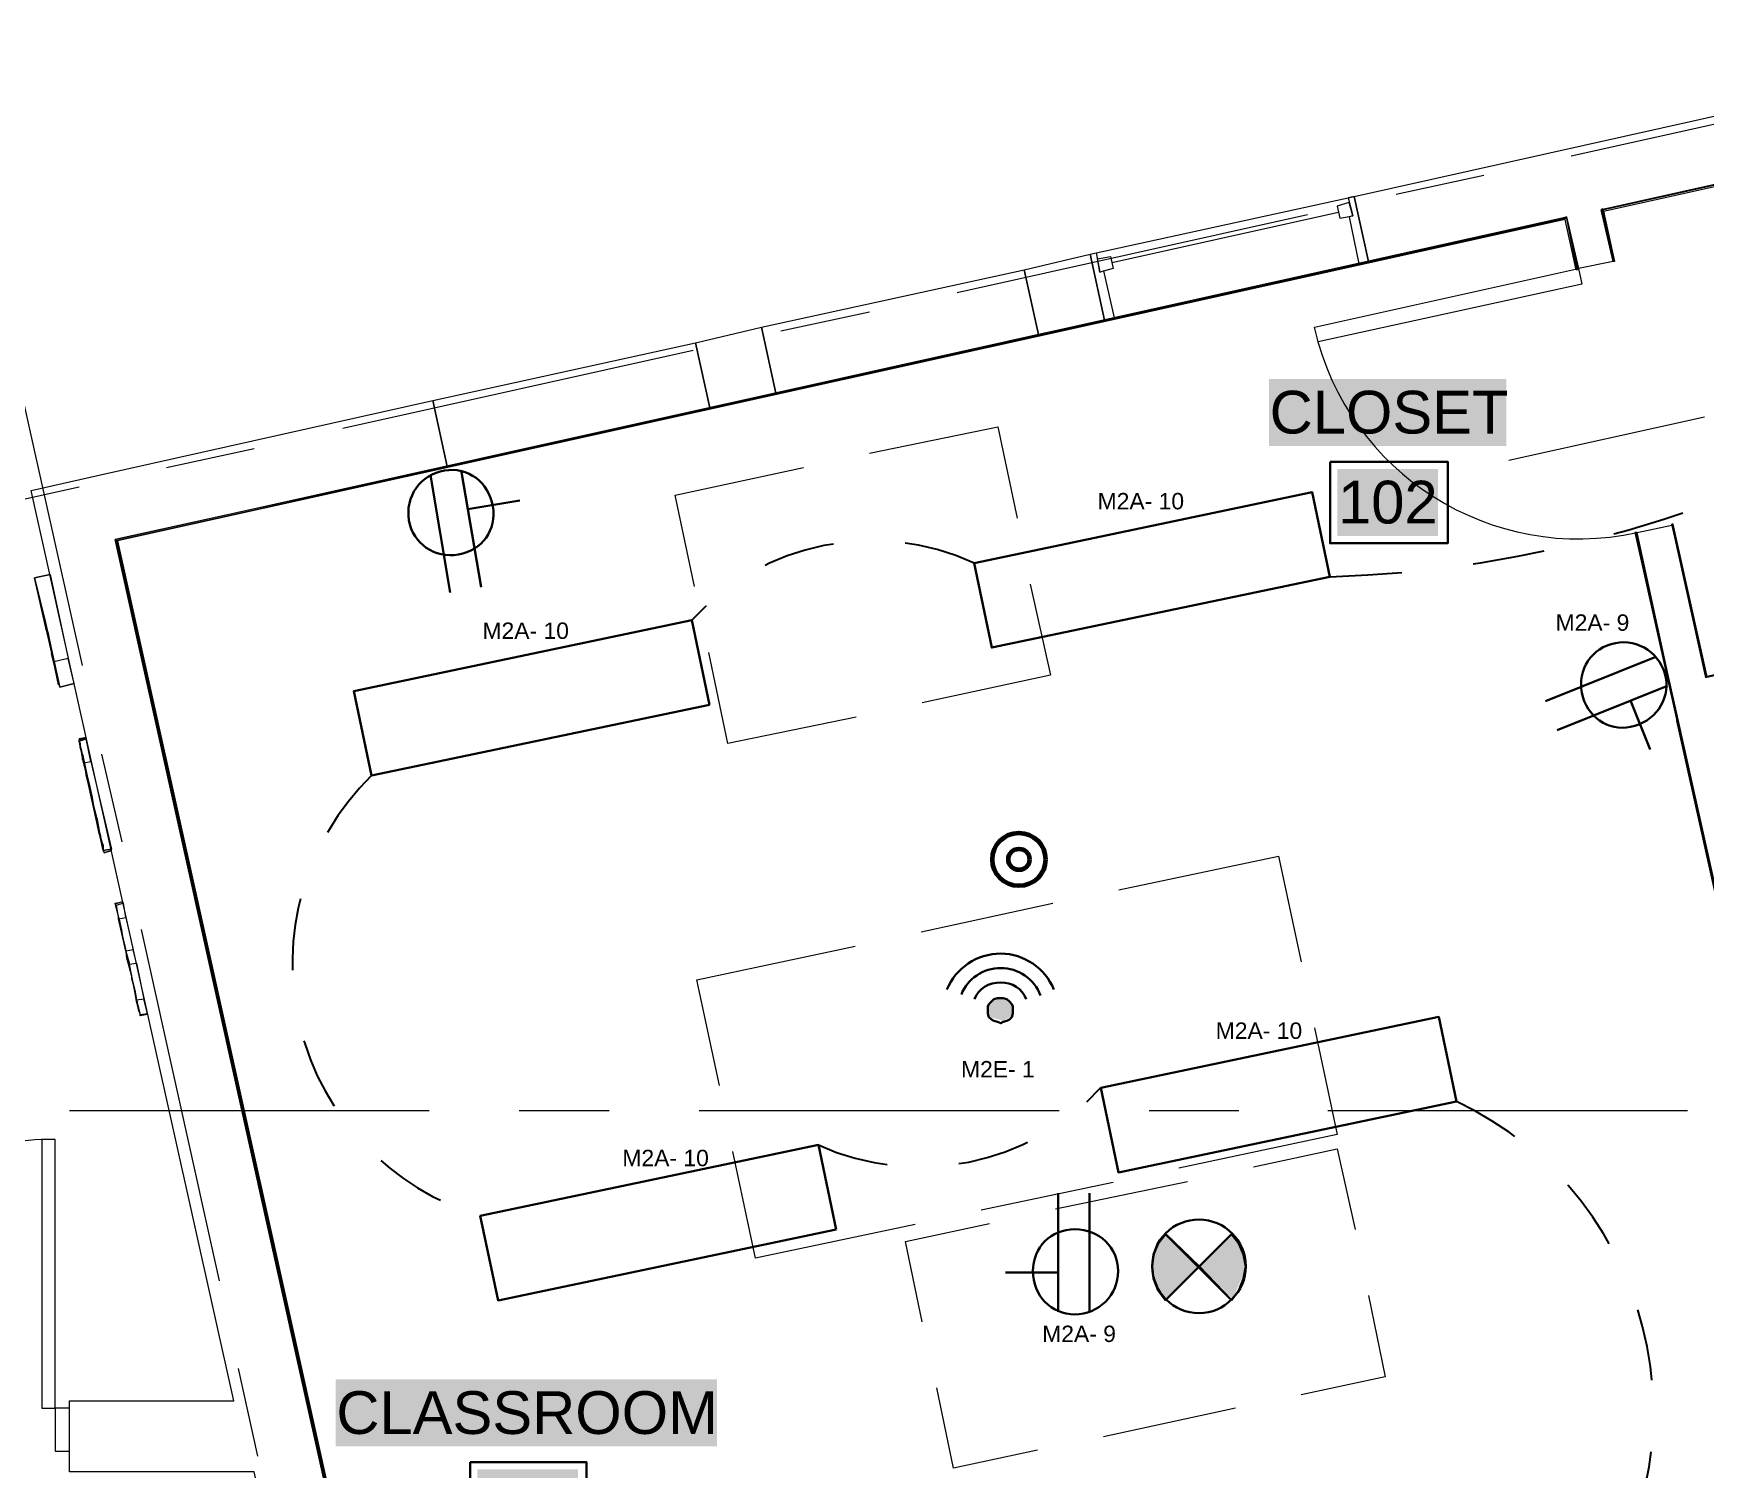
# Model space of a CAD drawing. Header units: millimetres. Extents: x 0.7 to 36.3, y 0.6 to 47.9.
# Drawn here: x 21.134 to 23.457, y 11.941 to 13.936 of the extents above; entities that cross this region are included whole.
import ezdxf

# ---------------------------------------------------------------- set-up
doc = ezdxf.new("R2010")
doc.units = ezdxf.units.MM
doc.header["$LTSCALE"] = 0.007
doc.linetypes.add('HIDDEN', pattern=[9.525, 6.35, -3.175])
doc.layers.add('Dotted', color=1, linetype='HIDDEN', lineweight=30, true_color=0xff0000)
doc.layers.add('PDF2_Geometry', color=7, linetype='Continuous')
doc.layers.add('PDF_Text', color=7, linetype='Continuous')
for name, color, linetype, true_color in [('PDF2_Solid Fills', 7, 'Continuous', 0x7f7f7f), ('PDF_Geometry', 7, 'Continuous', 0x777777), ('PDF_Solid Fills', 7, 'Continuous', 0xffffff)]:
    doc.layers.add(name, color=color, linetype=linetype, true_color=true_color)
doc.styles.add('PDF Arial', font='arial.ttf')

msp = doc.modelspace()

# ---------------------------------------------------------------- hatches: boundary and pattern name
at = {"layer": 'PDF2_Solid Fills', "transparency": 33554559}
for points in [[(22.7537, 12.2247), (22.7104, 12.268), (22.707, 12.268), (22.6904, 12.2413), (22.6887, 12.2247), (22.697, 12.1897), (22.7087, 12.1797)], [(22.8154, 12.2447), (22.8004, 12.268), (22.797, 12.268), (22.7537, 12.2247), (22.8004, 12.178), (22.817, 12.2163)]]:
    msp.add_hatch(color=256, dxfattribs=at).paths.add_polyline_path(points)
at = {"layer": 'PDF_Solid Fills', "transparency": 33554559}
msp.add_hatch(color=7, dxfattribs=at).paths.add_polyline_path([(22.4951, 12.5876), (22.4867, 12.5959), (22.4684, 12.5959), (22.4601, 12.5859), (22.4634, 12.5693), (22.4817, 12.5643), (22.4934, 12.5709)])

# ---------------------------------------------------------------- linework, layer by layer
at = {"layer": 'Dotted', "color": 0, "linetype": 'Continuous', "lineweight": 200}
for radius in [0.0369, 0.0147]:
    msp.add_circle((22.5034, 12.7885), radius, dxfattribs=at)
at = {"layer": 'Dotted', "linetype": 'HIDDEN', "lineweight": 30}
for centre, radius, start, end in [((22.886, 14.855), 1.6744, 271.6939, 300.4363), ((22.2994, 12.8913), 0.3399, 65.3554, 137.4857), ((21.8593, 12.6435), 0.3655, 134.3475, 253.4238), ((22.366, 12.7028), 0.3416, 245.5675, 317.2736), ((22.9078, 12.0205), 0.4772, 317.322, 64.751)]:
    msp.add_arc(centre, radius, start, end, dxfattribs=at)
at = {"layer": 'PDF2_Geometry', "lineweight": 35}
for points in [[(21.7132, 13.1595), (21.6859, 13.3222)], [(21.756, 13.1667), (21.7286, 13.3294)], [(21.81, 13.2873), (21.7377, 13.2752)], [(23.2351, 13.0085), (23.3883, 13.0698)], [(23.2512, 12.9683), (23.4044, 13.0295)], [(23.3805, 12.941), (23.3533, 13.0091)], [(22.5579, 12.3247), (22.5579, 12.1597)], [(22.6012, 12.3247), (22.6012, 12.1597)], [(22.7987, 12.1763), (22.707, 12.268)], [(22.707, 12.1763), (22.7987, 12.268)], [(22.4845, 12.2147), (22.5579, 12.2147)]]:
    msp.add_lwpolyline(points, dxfattribs=at)
for points in [[(22.9355, 13.1813), (22.4657, 13.0827), (22.4411, 13.2002), (22.9109, 13.2987)], [(22.0735, 13.0035), (21.6038, 12.9049), (21.5791, 13.0224), (22.0489, 13.1209)], [(23.1114, 12.4521), (22.6416, 12.3536), (22.617, 12.471), (23.0867, 12.5696)], [(22.2494, 12.2743), (21.7796, 12.1758), (21.755, 12.2932), (22.2247, 12.3918)], [(22.7537, 12.223), (22.707, 12.268), (22.697, 12.2547), (22.6904, 12.2397), (22.6887, 12.223), (22.6904, 12.2063), (22.697, 12.1897), (22.707, 12.1763)], [(22.7537, 12.223), (22.7987, 12.1763), (22.8087, 12.1897), (22.8154, 12.2063), (22.8187, 12.223), (22.8154, 12.2397), (22.8087, 12.2547), (22.7987, 12.268)]]:
    msp.add_lwpolyline(points, close=True, dxfattribs=at)
msp.add_lwpolyline([(22.8187, 12.223, 0.413494), (22.7537, 12.288, 0.423077), (22.6887, 12.223, 0.413494), (22.7537, 12.158)], format="xyb", dxfattribs=at)
for centre, start, end in [((21.7147, 13.2699), 99.3032, 189.7827), ((23.3432, 13.0305), 21.5617, 112.0411), ((22.5814, 12.2161), 269.7603, 0.2397)]:
    msp.add_arc(centre, 0.0597, start, end, dxfattribs=at)
for points in [[(21.7051, 13.3288), (21.7379, 13.3343), (21.767, 13.3122), (21.7725, 13.2793)], [(21.7725, 13.2793), (21.778, 13.2465), (21.7575, 13.2177), (21.7247, 13.2121)], [(21.7247, 13.2121), (21.6918, 13.2066), (21.6614, 13.2268), (21.6558, 13.2597)], [(23.2889, 13.0085), (23.2766, 13.0394), (23.2899, 13.0735), (23.3208, 13.0859)], [(23.3988, 13.0524), (23.4112, 13.0215), (23.3957, 12.9884), (23.3648, 12.976)], [(23.3648, 12.976), (23.3338, 12.9636), (23.3013, 12.9775), (23.2889, 13.0085)], [(22.5229, 12.2164), (22.5229, 12.2497), (22.5479, 12.2747), (22.5812, 12.2747)], [(22.5812, 12.2747), (22.6145, 12.2747), (22.6412, 12.2497), (22.6412, 12.2164)], [(22.8187, 12.223), (22.8187, 12.188), (22.7887, 12.158), (22.7537, 12.158)], [(22.5812, 12.1564), (22.5479, 12.1564), (22.5229, 12.1831), (22.5229, 12.2164)]]:
    msp.add_open_spline(points, degree=3, dxfattribs=at)
at = {"layer": 'PDF_Geometry', "lineweight": 18}
msp.add_lwpolyline([(23.8274, 11.1495), (23.419, 12.9828), (23.3624, 13.2428), (23.4107, 13.2528), (23.4574, 13.0411), (24.1007, 13.1845), (23.9557, 13.8344), (23.3124, 13.6911), (23.3291, 13.6194), (23.2807, 13.6094), (23.2641, 13.6811), (23.2591, 13.6794), (22.9891, 13.6194), (22.9691, 13.7094), (23.984, 13.9361), (24.004, 13.8461), (24.159, 13.1461), (24.1107, 13.1361), (24.0974, 13.1328)], dxfattribs=at)
at = {"layer": 'PDF_Geometry', "lineweight": 9}
for points in [[(23.2707, 13.7661), (23.759, 13.8744)], [(23.9557, 13.8344), (23.3124, 13.6911), (23.9557, 13.8328)], [(23.3157, 13.6911), (23.3157, 13.6894), (23.3307, 13.6194), (23.3141, 13.6911), (23.954, 13.8328), (24.099, 13.1845), (23.954, 13.8344), (23.9557, 13.8344), (24.0907, 13.2245)], [(23.3157, 13.6894), (23.954, 13.8311), (24.0974, 13.1861), (24.099, 13.1861), (24.099, 13.1845), (23.459, 13.0428), (23.4107, 13.2545), (23.459, 13.0428), (23.459, 13.0445), (23.4124, 13.2545), (23.4107, 13.2545), (23.4107, 13.2528), (23.4574, 13.0411), (24.1007, 13.1845)], [(23.0274, 13.7128), (23.1491, 13.7394)], [(22.4174, 13.5761), (22.9041, 13.6844)], [(21.2491, 13.2311), (23.2641, 13.6794)], [(23.2641, 13.6794), (21.2491, 13.2311)], [(23.2641, 13.6811), (23.2641, 13.6811)], [(23.2641, 13.6794), (23.2791, 13.6078), (23.2641, 13.6811)], [(23.3307, 13.6194), (23.3307, 13.6194)], [(22.1724, 13.5228), (22.2958, 13.5494)], [(21.2025, 13.0578), (21.0941, 13.5444)], [(21.5641, 13.3878), (22.0508, 13.4961)], [(21.3191, 13.3328), (21.4408, 13.3595)], [(20.7092, 13.1978), (21.1975, 13.3061)], [(23.419, 12.9828), (23.3624, 13.2428), (23.3607, 13.2428), (23.359, 13.2428), (23.4174, 12.9811), (23.4174, 12.9828), (23.419, 12.9828), (23.7907, 11.3145)], [(23.419, 12.9828), (23.3607, 13.2428), (23.419, 12.9828)], [(21.1575, 13.1845), (21.1358, 13.1795)], [(21.1575, 13.1845), (21.1358, 13.1795)], [(21.1575, 13.1845), (21.1358, 13.1795)], [(21.1575, 13.1845), (21.1358, 13.1795)], [(21.1641, 13.0595), (21.1358, 13.1795), (21.1708, 13.0278), (21.1441, 13.1478)], [(21.1708, 13.0278), (21.1358, 13.1795)], [(21.1691, 13.0311), (21.1508, 13.1178), (21.1358, 13.1795), (21.1508, 13.1178), (21.1708, 13.0278), (21.1591, 13.0795), (21.1541, 13.1045), (21.1591, 13.0795), (21.1708, 13.0278), (21.1591, 13.0745)], [(21.1625, 13.0628), (21.1358, 13.1795)], [(21.1575, 13.1845), (21.1825, 13.0678)], [(21.1558, 13.0945), (21.1458, 13.1345), (21.1408, 13.1611)], [(21.1908, 13.0328), (21.1708, 13.0278)], [(21.1908, 13.0328), (21.1708, 13.0278)], [(21.1908, 13.0328), (21.1708, 13.0278)], [(21.1708, 13.0278), (21.1908, 13.0328), (21.1708, 13.0278)], [(21.1908, 13.0328), (21.1708, 13.0278)], [(23.7857, 11.3262), (23.4174, 12.9811), (23.4174, 12.9828)], [(23.7874, 11.3262), (23.419, 12.9828), (23.7874, 11.3262)], [(21.2075, 12.9061), (21.2075, 12.9095), (21.2041, 12.9211), (21.2025, 12.9295), (21.2008, 12.9378), (21.1991, 12.9445), (21.1991, 12.9495), (21.1975, 12.9528), (21.1975, 12.9545), (21.2075, 12.9578), (21.1975, 12.9561), (21.1975, 12.9545), (21.1975, 12.9528), (21.1991, 12.9495), (21.1991, 12.9461), (21.2008, 12.9395), (21.2025, 12.9328), (21.2041, 12.9261), (21.2058, 12.9178), (21.2091, 12.8978), (21.2141, 12.8761), (21.2191, 12.8545), (21.2225, 12.8445), (21.2241, 12.8361), (21.2258, 12.8261), (21.2275, 12.8195), (21.2291, 12.8128), (21.2308, 12.8078), (21.2308, 12.8011), (21.2325, 12.7978), (21.2425, 12.8011), (21.2325, 12.7978)], [(21.2425, 12.8011), (21.2425, 12.8028), (21.2308, 12.8011), (21.2425, 12.8028), (21.2308, 12.8011), (21.2425, 12.8028), (21.2308, 12.8011), (21.2025, 12.9345), (21.2308, 12.8011), (21.1975, 12.9528), (21.2208, 12.8461), (21.2258, 12.8228), (21.2208, 12.8461), (21.1975, 12.9528), (21.2075, 12.9561), (21.2075, 12.9578), (21.1975, 12.9561)], [(21.2041, 12.9228), (21.2308, 12.8011), (21.2025, 12.9345)], [(21.2141, 12.9245), (21.2425, 12.8028)], [(21.2575, 12.8128), (21.2291, 12.9345)], [(21.2325, 12.7995), (21.2308, 12.8011), (21.2308, 12.8061), (21.2291, 12.8111), (21.2275, 12.8195), (21.2258, 12.8278), (21.2225, 12.8378), (21.2208, 12.8495), (21.2191, 12.8545)], [(21.2575, 12.7295), (21.2591, 12.7278)], [(21.2791, 12.5895), (21.2775, 12.5912), (21.2775, 12.5962), (21.2758, 12.6045), (21.2725, 12.6178), (21.2691, 12.6328), (21.2641, 12.6512), (21.2625, 12.6645), (21.2591, 12.6778), (21.2558, 12.6912), (21.2541, 12.7011), (21.2525, 12.7061), (21.2525, 12.7078)], [(21.3925, 12.2028), (21.2841, 12.6912)], [(21.2925, 12.5728), (21.2825, 12.5712), (21.2825, 12.5745), (21.2808, 12.5778), (21.2791, 12.5845), (21.2775, 12.5912), (21.2758, 12.5995), (21.2741, 12.6112), (21.2708, 12.6228), (21.2708, 12.6278)], [(21.2925, 12.5745), (21.2825, 12.5712)], [(21.2925, 12.5745), (21.2925, 12.5745)], [(21.1841, 12.4395), (21.6841, 12.4395)], [(21.8091, 12.4395), (21.9341, 12.4395)], [(22.0591, 12.4395), (22.5591, 12.4395)], [(22.6841, 12.4395), (22.8091, 12.4395)], [(22.9324, 12.4395), (23.4324, 12.4395)], [(21.4458, 11.9595), (21.4191, 12.0812)]]:
    msp.add_lwpolyline(points, dxfattribs=at)
for points in [[(22.9691, 13.7094), (22.9891, 13.6194), (22.6224, 13.5378), (22.6024, 13.6294)], [(23.3291, 13.6194), (23.3124, 13.6911), (23.3141, 13.6928), (23.3307, 13.6194)], [(21.9308, 10.7279), (21.9508, 10.7329), (21.8691, 11.0979), (21.8491, 11.0945), (21.9308, 10.7279), (21.8108, 10.7012), (21.5125, 12.0395), (21.2475, 13.2328), (23.2641, 13.6811), (23.2807, 13.6094), (23.2791, 13.6078), (23.2774, 13.6078), (23.2624, 13.6778), (21.2508, 13.2311), (21.5158, 12.0395), (21.8124, 10.7046), (21.8108, 10.7029), (21.5141, 12.0395), (21.2491, 13.2311), (21.5141, 12.0395), (21.8108, 10.7029), (21.8124, 10.7046), (21.9308, 10.7312), (21.9308, 10.7296)], [(22.5108, 13.6078), (22.5307, 13.5178), (22.1658, 13.4361), (22.1458, 13.5278)], [(22.0541, 13.5061), (22.0741, 13.4161), (21.7091, 13.3345), (21.6891, 13.4261)], [(21.2491, 13.2311), (21.2508, 13.2311)], [(21.1358, 13.1795), (21.1575, 13.1845)], [(21.1358, 13.1795), (21.1525, 13.1061), (21.1358, 13.1795), (21.1575, 13.1845)], [(21.1708, 13.0278), (21.1908, 13.0328)], [(21.1975, 12.9528), (21.2075, 12.9561)], [(21.2158, 12.8745), (21.2175, 12.8628), (21.2208, 12.8511), (21.2225, 12.8411), (21.2241, 12.8328), (21.2258, 12.8261), (21.2275, 12.8211), (21.2275, 12.8178), (21.2275, 12.8195), (21.2258, 12.8245), (21.2241, 12.8328), (21.2208, 12.8461), (21.2175, 12.8611), (21.2141, 12.8778), (21.2108, 12.8928), (21.2075, 12.9061), (21.2058, 12.9195), (21.2025, 12.9278), (21.2025, 12.9345), (21.2008, 12.9361), (21.2025, 12.9328), (21.2025, 12.9278), (21.2041, 12.9228), (21.2058, 12.9145), (21.2091, 12.9028), (21.2125, 12.8895)], [(21.2725, 12.6628), (21.2625, 12.6612), (21.2525, 12.7061), (21.2625, 12.7078)], [(21.2875, 12.5945), (21.2775, 12.5928), (21.2675, 12.6428), (21.2775, 12.6445)]]:
    msp.add_lwpolyline(points, close=True, dxfattribs=at)
at = {"layer": 'PDF_Geometry', "lineweight": 13}
for points in [[(22.9691, 13.7094), (22.9607, 13.7078), (22.9674, 13.6828), (22.9624, 13.6811), (22.9757, 13.6161), (22.9891, 13.6194)], [(22.6324, 13.6178), (22.9474, 13.6878)], [(22.6024, 13.6294), (22.6107, 13.6311), (22.6157, 13.6044), (22.6207, 13.6061), (22.6357, 13.5411), (22.6224, 13.5378)]]:
    msp.add_lwpolyline(points, dxfattribs=at)
for points in [[(22.9457, 13.6961), (22.9491, 13.6794), (22.9674, 13.6828), (22.9624, 13.7011)], [(22.6307, 13.6261), (22.6341, 13.6094), (22.6157, 13.6044), (22.6124, 13.6228)], [(22.9191, 13.5078), (22.9141, 13.5278), (23.2807, 13.6094), (23.2857, 13.5878)], [(21.1625, 13.0628), (21.1708, 13.0278), (21.1908, 13.0328), (21.1825, 13.0678)], [(21.1975, 12.9528), (21.2041, 12.9228), (21.2141, 12.9245), (21.2075, 12.9561)], [(21.2491, 12.7245), (21.2525, 12.7061), (21.2625, 12.7078), (21.2591, 12.7278)], [(21.2625, 12.6612), (21.2675, 12.6428), (21.2775, 12.6445), (21.2725, 12.6628)], [(21.2775, 12.5928), (21.2825, 12.5728), (21.2925, 12.5745), (21.2875, 12.5945)], [(21.1641, 12.3995), (21.1458, 12.3995), (21.1458, 12.0262), (21.1641, 12.0262)], [(21.1641, 12.0262), (21.1641, 11.9662), (21.1841, 11.9662), (21.1841, 12.0262)]]:
    msp.add_lwpolyline(points, close=True, dxfattribs=at)
at = {"layer": 'PDF_Geometry', "lineweight": 18}
for points in [[(22.5108, 13.6078), (22.6024, 13.6294), (22.6224, 13.5378), (22.5307, 13.5178)], [(22.0541, 13.5061), (22.1458, 13.5278), (22.1658, 13.4361), (22.0741, 13.4161)], [(21.7374, 10.6046), (21.6275, 11.1012), (21.3675, 11.1012), (21.3675, 11.1495), (21.6158, 11.1495), (21.4408, 11.9378), (21.4341, 11.9378), (21.1841, 11.9378), (21.1841, 12.0362), (21.4125, 12.0362), (21.1308, 13.3011), (21.2275, 13.3228), (21.6891, 13.4261), (21.7091, 13.3345), (21.2475, 13.2328), (21.5125, 12.0395), (21.8274, 10.6246)]]:
    msp.add_lwpolyline(points, close=True, dxfattribs=at)
at = {"layer": 'PDF_Geometry', "color": 8, "lineweight": 9, "true_color": 0x7f7f7f}
for points in [[(22.2958, 13.3528), (22.4741, 13.3895), (22.5008, 13.2628)], [(22.0524, 13.1678), (22.0258, 13.2945), (22.2041, 13.3328)], [(22.5191, 13.1711), (22.5474, 13.0445), (22.3691, 13.0061)], [(22.2774, 12.9861), (22.0991, 12.9495), (22.0724, 13.0761)], [(22.6424, 12.7461), (22.8641, 12.7928), (22.8957, 12.6462)], [(22.3674, 12.6878), (22.5507, 12.7278)], [(22.0874, 12.4745), (22.0558, 12.6212), (22.2758, 12.6678)], [(22.9141, 12.5545), (22.9457, 12.4062), (22.7257, 12.3595)], [(22.8291, 12.3612), (22.9457, 12.3862), (22.9707, 12.2745)], [(22.3591, 12.2812), (22.1374, 12.2345), (22.1058, 12.3828)], [(22.6341, 12.3395), (22.4508, 12.3012)], [(22.5541, 12.3028), (22.7374, 12.3412)], [(22.3691, 12.1462), (22.3458, 12.2578), (22.4624, 12.2828)], [(22.9891, 12.1828), (23.0124, 12.0695), (22.8957, 12.0445)], [(22.5291, 11.9678), (22.4124, 11.9428), (22.3891, 12.0545)], [(22.8041, 12.0262), (22.6207, 11.9862)]]:
    msp.add_lwpolyline(points, dxfattribs=at)
at = {"layer": 'PDF_Geometry', "color": 7, "lineweight": 18}
msp.add_lwpolyline([(23.4557, 13.4028), (23.1841, 13.3428)], dxfattribs=at)
at = {"layer": 'PDF_Geometry', "color": 7, "lineweight": 35}
for points in [[(22.9357, 13.3411), (23.0991, 13.3411), (23.0991, 13.2278), (22.9357, 13.2278)], [(21.7408, 11.9512), (21.9024, 11.9512), (21.9024, 11.8379), (21.7408, 11.8379)]]:
    msp.add_lwpolyline(points, close=True, dxfattribs=at)
at = {"layer": 'PDF_Geometry', "lineweight": 9}
for points in [[(21.2591, 12.6778, 0.029386), (21.2475, 12.7278), (21.2575, 12.7295), (21.2475, 12.7261)], [(21.1641, 12.3995, 0.417567), (20.7892, 12.0262, 0.412678), (20.4142, 12.3995)]]:
    msp.add_lwpolyline(points, format="xyb", dxfattribs=at)
at = {"layer": 'PDF_Geometry', "lineweight": 35}
msp.add_lwpolyline([(22.4601, 12.5793), (22.4601, 12.5743), (22.4617, 12.5693), (22.4651, 12.5659), (22.4684, 12.5643), (22.4734, 12.5626), (22.4784, 12.5609), (22.4817, 12.5626), (22.4867, 12.5643), (22.4901, 12.5659), (22.4934, 12.5693), (22.4951, 12.5743), (22.4951, 12.5793), (22.4951, 12.5843), (22.4934, 12.5876), (22.4901, 12.5909), (22.4867, 12.5943), (22.4817, 12.5959), (22.4784, 12.5959), (22.4734, 12.5959), (22.4684, 12.5943), (22.4651, 12.5909), (22.4617, 12.5876), (22.4601, 12.5843)], close=True, dxfattribs=at)
at = {"layer": 'PDF_Geometry', "lineweight": 9}
msp.add_arc((23.2808, 13.6101), 0.3762, 192.8969, 282.5197, dxfattribs=at)
at = {"layer": 'PDF_Geometry', "lineweight": 35}
msp.add_arc((22.4779, 12.578), 0.0796, 21.8256, 89.6006, dxfattribs=at)
for points in [[(22.4034, 12.6076), (22.4151, 12.6376), (22.4451, 12.6576), (22.4784, 12.6576)], [(22.4234, 12.6009), (22.4318, 12.6226), (22.4534, 12.6376), (22.4784, 12.6376)], [(22.4418, 12.5943), (22.4468, 12.6093), (22.4617, 12.6176), (22.4784, 12.6176)], [(22.4784, 12.6376), (22.5017, 12.6376), (22.5251, 12.6226), (22.5334, 12.5993)], [(22.4784, 12.6176), (22.4934, 12.6176), (22.5084, 12.6093), (22.5134, 12.5943)]]:
    msp.add_open_spline(points, degree=3, dxfattribs=at)
at = {"layer": 'PDF_Solid Fills', "lineweight": 35, "transparency": 33554559}
for points in [[(22.8507, 13.3628), (23.1807, 13.3628), (22.8507, 13.4561), (23.1807, 13.4561)], [(22.9457, 13.2378), (23.0857, 13.2378), (22.9457, 13.3311), (23.0857, 13.3311)], [(21.5541, 11.9728), (22.0841, 11.9728), (21.5541, 12.0662), (22.0841, 12.0662)], [(21.7508, 11.8479), (21.8908, 11.8479), (21.7508, 11.9412), (21.8908, 11.9412)]]:
    msp.add_solid(points, dxfattribs=at)

# ---------------------------------------------------------------- texts
at = {"layer": 'PDF_Text', "attachment_point": 4, "style": 'PDF Arial'}
for s, insert, char_height in [('CLOSET', (22.8517, 13.4095), 0.05939), ('102', (22.9467, 13.2845), 0.05939), ('M2A- 10', (22.6127, 13.2861), 0.02276), ('M2A- 9', (23.249, 13.1174), 0.02276), ('M2A- 10', (21.758, 13.1061), 0.02276), ('M2A- 10', (22.7768, 12.5504), 0.02276), ('M2E- 1', (22.4229, 12.497), 0.02276), ('M2A- 10', (21.9524, 12.3735), 0.02276), ('M2A- 9', (22.5357, 12.1292), 0.02276), ('CLASSROOM', (21.555, 12.0195), 0.05939)]:
    msp.add_mtext(s, dxfattribs=dict(at, insert=insert, char_height=char_height))

doc.saveas('drawing.dxf')
